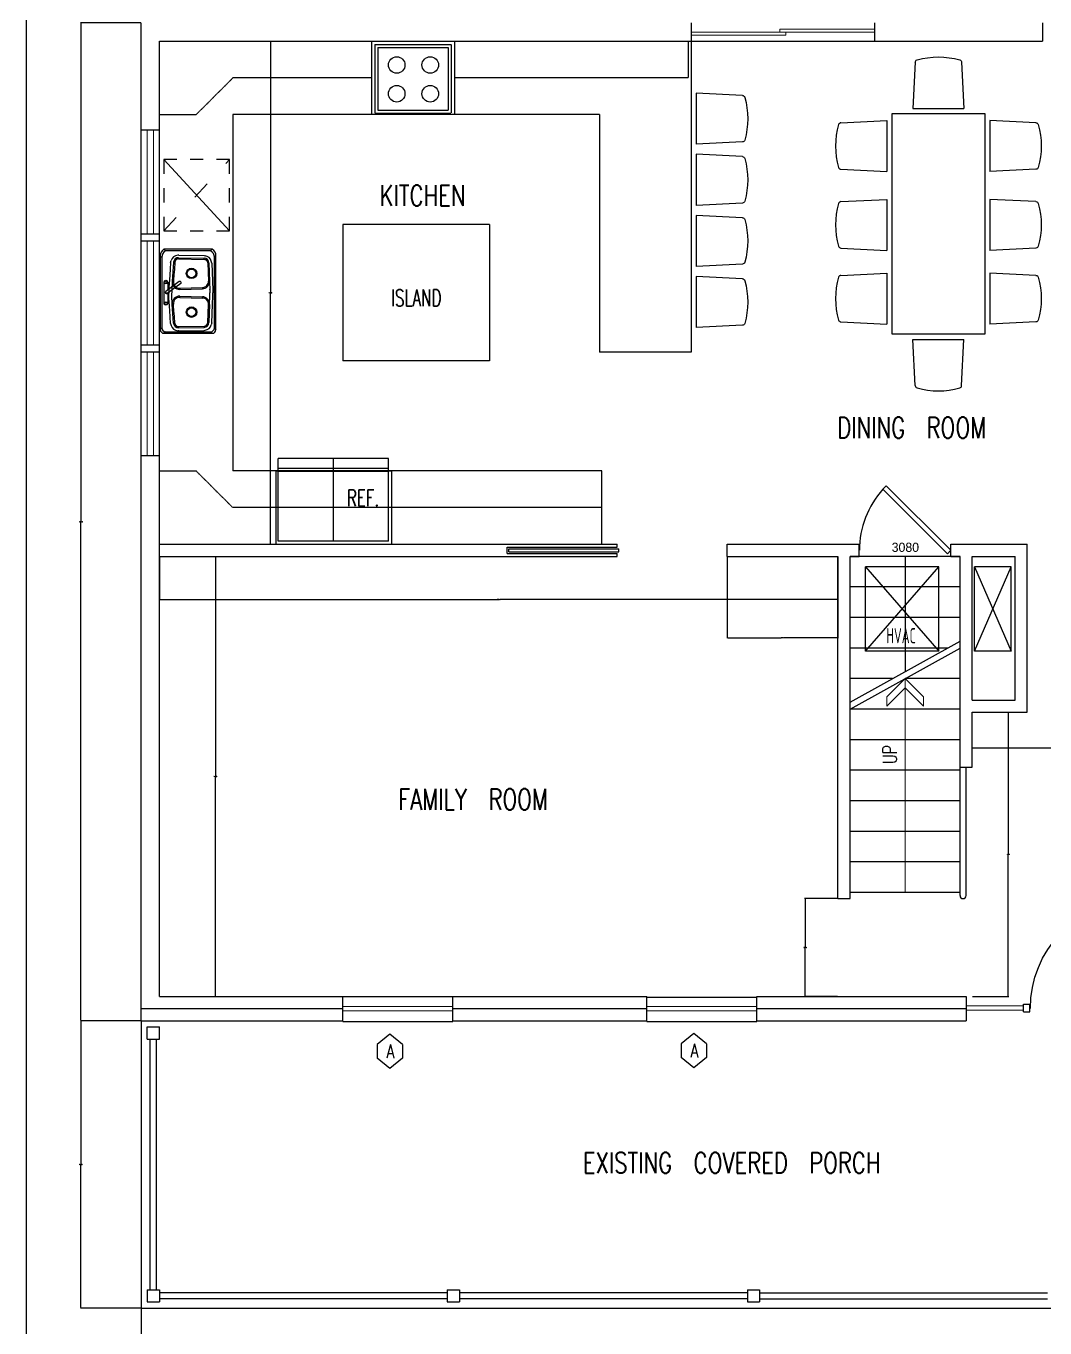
# Model space of a CAD drawing. Header units: inches. Extents: x 26998 to 46838, y -509 to 4343.
# Drawn here: x 33439.9 to 33773.4, y 3390.4 to 3816.5 of the extents above; entities that cross this region are included whole.
import ezdxf

# ---------------------------------------------------------------- set-up
doc = ezdxf.new("R2010")
doc.units = ezdxf.units.IN
doc.header["$LTSCALE"] = 0.5
doc.header["$MEASUREMENT"] = 0
doc.linetypes.add('ACAD_ISO03W100', pattern=[30, 12, -18])
doc.linetypes.add('HIDDEN', pattern=[0.375, 0.25, -0.125])
doc.layers.get('Defpoints').update_dxf_attribs({"color": 140})
for name, color, linetype in [('ARWALL', 7, 'HIDDEN'), ('BUILT-INS', 13, 'Continuous'), ('CABS', 23, 'Continuous'), ('Title Block', 7, 'Continuous'), ('TITLES', 3, 'Continuous'), ('windows', 4, 'Continuous')]:
    doc.layers.add(name, color=color, linetype=linetype)
doc.layers.add('TXT', color=4, linetype='Continuous', lineweight=9)
doc.styles.add('ARCHSTYL', font='archstyl.shx', dxfattribs={"height": 5})
doc.styles.add('HS-DESIGN-TTLB', font='GOTHIC.TTF')
doc.styles.get("Standard").update_dxf_attribs({"font": 'romans.shx', "width": 0.75})
doc.dimstyles.get("Standard").update_dxf_attribs({"dimtxt": 0.18, "dimasz": 0.18, "dimexe": 0.18, "dimexo": 0.0625, "dimgap": 0.09, "dimtad": 0, "dimtih": 1, "dimtoh": 1, "dimdec": 4, "dimzin": 0, "dimdsep": 46, "dimtxsty": 'Standard', "dimcen": 0.09, "dimadec": 0, "dimazin": 0, "dimtfac": 1, "dimtdec": 4, "dimtofl": 0, "dimtmove": 0, "dimatfit": 3, "dimfxl": 1, "dimtolj": 1, "dimtzin": 0, "dimarcsym": 0})

# ---------------------------------------------------------------- blocks, each defined once
blk = doc.blocks.new('*D1198')
at = {"layer": 'Defpoints', "color": 0, "transparency": 16777216}
for p in [(33477.59, 3817.55), (33457.89, 3490.95), (33477.59, 3490.95)]:
    blk.add_point(p, dxfattribs=at)
at = {"layer": 'Title Block', "color": 0, "lineweight": -2, "transparency": 16777216}
for p, q in [((33477.53, 3817.55), (33457.71, 3817.55)), ((33457.89, 3817.37), (33457.89, 3654.43)), ((33457.89, 3491.13), (33457.89, 3654.07)), ((33477.53, 3490.95), (33457.71, 3490.95))]:
    blk.add_line(p, q, dxfattribs=at)
at = {"layer": 'Title Block', "color": 0, "transparency": 16777216}
for points in [[(33457.86, 3817.37), (33457.92, 3817.37), (33457.89, 3817.55)], [(33457.86, 3491.13), (33457.92, 3491.13), (33457.89, 3490.95)]]:
    blk.add_solid(points, dxfattribs=at)
at = {"layer": 'Title Block', "color": 0, "transparency": 16777216, "insert": (33457.89, 3654.25), "char_height": 0.18, "attachment_point": 5}
blk.add_mtext('\\A1;326.6000', dxfattribs=at)
blk = doc.blocks.new('*D1200')
at = {"layer": 'Defpoints', "color": 0, "transparency": 16777216}
for p in [(33483.59, 3642.95), (33483.59, 3498.95), (33501.89, 3498.95)]:
    blk.add_point(p, dxfattribs=at)
at = {"layer": 'Title Block', "color": 0, "lineweight": -2, "transparency": 16777216}
for p, q in [((33483.66, 3642.95), (33502.07, 3642.95)), ((33501.89, 3642.77), (33501.89, 3571.13)), ((33501.89, 3499.13), (33501.89, 3570.77)), ((33483.66, 3498.95), (33502.07, 3498.95))]:
    blk.add_line(p, q, dxfattribs=at)
at = {"layer": 'Title Block', "color": 0, "transparency": 16777216}
for points in [[(33501.86, 3642.77), (33501.92, 3642.77), (33501.89, 3642.95)], [(33501.86, 3499.13), (33501.92, 3499.13), (33501.89, 3498.95)]]:
    blk.add_solid(points, dxfattribs=at)
at = {"layer": 'Title Block', "color": 0, "transparency": 16777216, "insert": (33501.89, 3570.95), "char_height": 0.18, "attachment_point": 5}
blk.add_mtext('\\A1;144.0000', dxfattribs=at)
blk = doc.blocks.new('*D1201')
at = {"layer": 'Defpoints', "color": 0, "transparency": 16777216}
for p in [(33705.59, 3530.95), (33694.89, 3498.95), (33705.59, 3498.95)]:
    blk.add_point(p, dxfattribs=at)
at = {"layer": 'Title Block', "color": 0, "lineweight": -2, "transparency": 16777216}
for p, q in [((33705.53, 3530.95), (33694.71, 3530.95)), ((33694.89, 3530.77), (33694.89, 3515.13)), ((33694.89, 3499.13), (33694.89, 3514.77)), ((33705.53, 3498.95), (33694.71, 3498.95))]:
    blk.add_line(p, q, dxfattribs=at)
at = {"layer": 'Title Block', "color": 0, "transparency": 16777216}
for points in [[(33694.86, 3530.77), (33694.92, 3530.77), (33694.89, 3530.95)], [(33694.86, 3499.13), (33694.92, 3499.13), (33694.89, 3498.95)]]:
    blk.add_solid(points, dxfattribs=at)
at = {"layer": 'Title Block', "color": 0, "transparency": 16777216, "insert": (33694.89, 3514.95), "char_height": 0.18, "attachment_point": 5}
blk.add_mtext('\\A1;32.0000', dxfattribs=at)
blk = doc.blocks.new('*D1202')
at = {"layer": 'Defpoints', "color": 0, "transparency": 16777216}
for p in [(33483.59, 3642.95), (33705.59, 3642.95), (33705.59, 3628.85)]:
    blk.add_point(p, dxfattribs=at)
at = {"layer": 'Title Block', "color": 0, "lineweight": -2, "transparency": 16777216}
for p, q in [((33483.59, 3642.88), (33483.59, 3628.67)), ((33705.59, 3642.88), (33705.59, 3628.67)), ((33483.77, 3628.85), (33594.04, 3628.85)), ((33705.41, 3628.85), (33595.15, 3628.85))]:
    blk.add_line(p, q, dxfattribs=at)
at = {"layer": 'Title Block', "color": 0, "transparency": 16777216}
for points in [[(33483.77, 3628.88), (33483.77, 3628.82), (33483.59, 3628.85)], [(33705.41, 3628.88), (33705.41, 3628.82), (33705.59, 3628.85)]]:
    blk.add_solid(points, dxfattribs=at)
at = {"layer": 'Title Block', "color": 0, "transparency": 16777216, "insert": (33594.59, 3628.85), "char_height": 0.18, "attachment_point": 5}
blk.add_mtext('\\A1;222.0000', dxfattribs=at)
blk = doc.blocks.new('door')
at = {"layer": 'windows'}
for p, q in [((9950.29, 7178.88), (9948.56, 7178.88)), ((9948.56, 7178.88), (9948.56, 7146.97)), ((9950.29, 7178.88), (9948.56, 7178.88)), ((9950.29, 7178.88), (9950.29, 7146.97)), ((9948.56, 7146.97), (9950.29, 7146.97))]:
    blk.add_line(p, q, dxfattribs=at)
blk.add_arc((9950.29, 7178.88), 31.9, 180, 266.8995, dxfattribs=at)
blk = doc.blocks.new('*D1016')
at = {"layer": 'Defpoints', "color": 0, "transparency": 16777216}
for p in [(33501.59, 3811.55), (33501.59, 3646.95), (33519.89, 3646.95)]:
    blk.add_point(p, dxfattribs=at)
at = {"layer": 'Title Block', "color": 0, "lineweight": -2, "transparency": 16777216}
for p, q in [((33501.66, 3811.55), (33520.07, 3811.55)), ((33519.89, 3811.37), (33519.89, 3729.43)), ((33519.89, 3647.13), (33519.89, 3729.07)), ((33501.66, 3646.95), (33520.07, 3646.95))]:
    blk.add_line(p, q, dxfattribs=at)
at = {"layer": 'Title Block', "color": 0, "transparency": 16777216}
for points in [[(33519.86, 3811.37), (33519.92, 3811.37), (33519.89, 3811.55)], [(33519.86, 3647.13), (33519.92, 3647.13), (33519.89, 3646.95)]]:
    blk.add_solid(points, dxfattribs=at)
at = {"layer": 'Title Block', "color": 0, "transparency": 16777216, "insert": (33519.89, 3729.25), "char_height": 0.18, "attachment_point": 5}
blk.add_mtext('\\A1;164.6000', dxfattribs=at)
blk = doc.blocks.new('*D1205')
at = {"layer": 'Defpoints', "color": 0, "transparency": 16777216}
for p in [(33749.59, 3591.95), (33749.59, 3498.95), (33761.39, 3498.95)]:
    blk.add_point(p, dxfattribs=at)
at = {"layer": 'Title Block', "color": 0, "lineweight": -2, "transparency": 16777216}
for p, q in [((33749.66, 3591.95), (33761.57, 3591.95)), ((33761.39, 3591.77), (33761.39, 3545.63)), ((33761.39, 3499.13), (33761.39, 3545.27)), ((33749.66, 3498.95), (33761.57, 3498.95))]:
    blk.add_line(p, q, dxfattribs=at)
at = {"layer": 'Title Block', "color": 0, "transparency": 16777216}
for points in [[(33761.36, 3591.77), (33761.42, 3591.77), (33761.39, 3591.95)], [(33761.36, 3499.13), (33761.42, 3499.13), (33761.39, 3498.95)]]:
    blk.add_solid(points, dxfattribs=at)
at = {"layer": 'Title Block', "color": 0, "transparency": 16777216, "insert": (33761.39, 3545.45), "char_height": 0.18, "attachment_point": 5}
blk.add_mtext('\\A1;93.0000', dxfattribs=at)
blk = doc.blocks.new('*D1206')
at = {"layer": 'Defpoints', "color": 0, "transparency": 16777216}
for p in [(33814.39, 3580.35), (33749.59, 3573.95), (33814.39, 3573.95)]:
    blk.add_point(p, dxfattribs=at)
at = {"layer": 'Title Block', "color": 0, "lineweight": -2, "transparency": 16777216}
for p, q in [((33749.59, 3574.01), (33749.59, 3580.53)), ((33749.77, 3580.35), (33781.51, 3580.35)), ((33814.21, 3580.35), (33782.48, 3580.35)), ((33814.39, 3574.01), (33814.39, 3580.53))]:
    blk.add_line(p, q, dxfattribs=at)
at = {"layer": 'Title Block', "color": 0, "transparency": 16777216}
for points in [[(33749.77, 3580.38), (33749.77, 3580.32), (33749.59, 3580.35)], [(33814.21, 3580.38), (33814.21, 3580.32), (33814.39, 3580.35)]]:
    blk.add_solid(points, dxfattribs=at)
at = {"layer": 'Title Block', "color": 0, "transparency": 16777216, "insert": (33781.99, 3580.35), "char_height": 0.18, "attachment_point": 5}
blk.add_mtext('\\A1;64.8000', dxfattribs=at)
blk = doc.blocks.new('CHAIR4')
for p, q in [((-448.534042, 225.886409), (0, 248.313112)), ((0, 248.313112), (0, -248.313112)), ((-448.534042, -225.886409), (0, -248.313112))]:
    blk.add_line(p, q)
for centre, radius, start, end in [((267.140783, 0), 767.140783, 164.292464, 195.707536), ((-447.285602, 200.917601), 25, 92.862405, 164.292464), ((-447.285602, -200.917601), 25, 195.707536, 267.137595)]:
    blk.add_arc(centre, radius, start, end)
blk = doc.blocks.new('*D1208')
at = {"layer": 'Defpoints', "color": 0, "transparency": 16777216}
for p in [(33477.59, 3490.95), (33457.89, 3396.95), (33477.59, 3396.95)]:
    blk.add_point(p, dxfattribs=at)
at = {"layer": 'Title Block', "color": 0, "lineweight": -2, "transparency": 16777216}
for p, q in [((33477.53, 3490.95), (33457.71, 3490.95)), ((33457.89, 3490.77), (33457.89, 3444.13)), ((33457.89, 3397.13), (33457.89, 3443.77)), ((33477.53, 3396.95), (33457.71, 3396.95))]:
    blk.add_line(p, q, dxfattribs=at)
at = {"layer": 'Title Block', "color": 0, "transparency": 16777216}
for points in [[(33457.86, 3490.77), (33457.92, 3490.77), (33457.89, 3490.95)], [(33457.86, 3397.13), (33457.92, 3397.13), (33457.89, 3396.95)]]:
    blk.add_solid(points, dxfattribs=at)
at = {"layer": 'Title Block', "color": 0, "transparency": 16777216, "insert": (33457.89, 3443.95), "char_height": 0.18, "attachment_point": 5}
blk.add_mtext('\\A1;94.0000', dxfattribs=at)
blk = doc.blocks.new('*D1209')
at = {"layer": 'Defpoints', "color": 0, "transparency": 16777216}
for p in [(33477.59, 3396.95), (33878.39, 3396.95), (33878.39, 3372.85)]:
    blk.add_point(p, dxfattribs=at)
at = {"layer": 'Title Block', "color": 0, "lineweight": -2, "transparency": 16777216}
for p, q in [((33477.59, 3396.88), (33477.59, 3372.67)), ((33878.39, 3396.88), (33878.39, 3372.67)), ((33477.77, 3372.85), (33677.44, 3372.85)), ((33878.21, 3372.85), (33678.55, 3372.85))]:
    blk.add_line(p, q, dxfattribs=at)
at = {"layer": 'Title Block', "color": 0, "transparency": 16777216}
for points in [[(33477.77, 3372.88), (33477.77, 3372.82), (33477.59, 3372.85)], [(33878.21, 3372.88), (33878.21, 3372.82), (33878.39, 3372.85)]]:
    blk.add_solid(points, dxfattribs=at)
at = {"layer": 'Title Block', "color": 0, "transparency": 16777216, "insert": (33677.99, 3372.85), "char_height": 0.18, "attachment_point": 5}
blk.add_mtext('\\A1;400.8000', dxfattribs=at)
blk = doc.blocks.new('AE21A')
for p, q in [((0, 0.5), (0, 0.3)), ((0, 0.5), (0, 0.3)), ((0.2, 0.5), (0, 0.5)), ((0.2, 0.5), (0, 0.5)), ((0.6, 0.5), (0.4, 0.5)), ((0.6, 0.5), (0.4, 0.5)), ((1, 0.5), (0.8, 0.5)), ((1, 0.5), (0.8, 0.5)), ((1, 0.3), (1, 0.5)), ((1, 0.3), (1, 0.5)), ((0, 0.1), (0, -0.1)), ((0, 0.1), (0, -0.1)), ((1, -0.1), (1, 0.1)), ((1, -0.1), (1, 0.1)), ((0, -0.3), (0, -0.5)), ((0, -0.3), (0, -0.5)), ((1, -0.5), (1, -0.3)), ((1, -0.5), (1, -0.3)), ((0, -0.5), (0.2, -0.5)), ((0, -0.5), (0.2, -0.5)), ((0.4, -0.5), (0.6, -0.5)), ((0.4, -0.5), (0.6, -0.5)), ((0.8, -0.5), (1, -0.5)), ((0.8, -0.5), (1, -0.5))]:
    blk.add_line(p, q)
blk = doc.blocks.new('*D1212')
at = {"layer": 'Defpoints', "color": 0, "transparency": 16777216}
for p in [(33669.39, 3642.95), (33705.59, 3642.95), (33669.39, 3616.35)]:
    blk.add_point(p, dxfattribs=at)
at = {"layer": 'Title Block', "color": 0, "lineweight": -2, "transparency": 16777216}
for p, q in [((33669.39, 3642.88), (33669.39, 3616.17)), ((33705.59, 3642.88), (33705.59, 3616.17)), ((33669.57, 3616.35), (33687.01, 3616.35)), ((33705.41, 3616.35), (33687.98, 3616.35))]:
    blk.add_line(p, q, dxfattribs=at)
at = {"layer": 'Title Block', "color": 0, "transparency": 16777216}
for points in [[(33669.57, 3616.38), (33669.57, 3616.32), (33669.39, 3616.35)], [(33705.41, 3616.38), (33705.41, 3616.32), (33705.59, 3616.35)]]:
    blk.add_solid(points, dxfattribs=at)
at = {"layer": 'Title Block', "color": 0, "transparency": 16777216, "insert": (33687.49, 3616.35), "char_height": 0.18, "attachment_point": 5}
blk.add_mtext('\\A1;36.2000', dxfattribs=at)

msp = doc.modelspace()

# ---------------------------------------------------------------- linework, layer by layer
at = {"layer": 'ARWALL', "color": 7}
for p, q in [((33745.5938635, 3642.9473968), (33709.5938635, 3642.9473968)), ((33727.5938635, 3642.9473968), (33727.5938635, 3605.2353146)), ((33745.5938635, 3632.9473968), (33709.5938635, 3632.9473968)), ((33745.5938635, 3632.9473968), (33709.5938635, 3632.9473968)), ((33745.5938635, 3632.9473968), (33709.5938635, 3632.9473968)), ((33745.5938635, 3622.9473968), (33709.5938635, 3622.9473968)), ((33741.4756115, 3612.9473968), (33709.5938635, 3612.9473968)), ((33723.4756115, 3602.9473968), (33709.5938635, 3602.9473968))]:
    msp.add_line(p, q, dxfattribs=at)
at = {"layer": 'BUILT-INS', "linetype": 'HIDDEN'}
for p, q in [((33552.9938635, 3811.5473968), (33552.9938635, 3787.5473968)), ((33554.1111877, 3810.521702), (33579.0765393, 3810.521702)), ((33554.1111877, 3810.521702), (33554.1111877, 3788.021702)), ((33579.0765393, 3810.521702), (33579.0765393, 3788.021702)), ((33580.1938635, 3811.5473968), (33580.1938635, 3787.5473968)), ((33656.5938635, 3811.5473968), (33656.5938635, 3799.5473968)), ((33507.5938635, 3799.5473968), (33495.5938635, 3787.5473968)), ((33552.9938635, 3799.5473968), (33507.5938635, 3799.5473968)), ((33656.5938635, 3799.5473968), (33580.1938635, 3799.5473968)), ((33483.5938635, 3787.5473968), (33495.5938635, 3787.5473968)), ((33554.1111877, 3788.021702), (33579.0765393, 3788.021702)), ((33483.5938635, 3670.9473968), (33495.5938635, 3670.9473968)), ((33507.5938635, 3658.9473968), (33495.5938635, 3670.9473968)), ((33628.3938635, 3658.9473968), (33507.5938635, 3658.9473968))]:
    msp.add_line(p, q, dxfattribs=at)
at = {"layer": 'BUILT-INS'}
for p, q in [((33555.1111877, 3809.521702), (33578.0765393, 3809.521702)), ((33555.1111877, 3809.521702), (33555.1111877, 3789.021702)), ((33578.0765393, 3809.521702), (33578.0765393, 3789.021702)), ((33555.1111877, 3789.021702), (33578.0765393, 3789.021702)), ((33483.8541598, 3741.2961468), (33483.8541598, 3717.1986468)), ((33484.3806598, 3740.7696468), (33483.8541598, 3741.2961468)), ((33484.3806598, 3740.7696468), (33483.8541598, 3741.2961468)), ((33483.8541598, 3741.2961468), (33483.8541598, 3717.1986468)), ((33484.3806598, 3740.7696468), (33483.8541598, 3741.2961468)), ((33484.3806598, 3740.7696468), (33483.8541598, 3741.2961468)), ((33485.5956598, 3742.9846468), (33485.0691598, 3743.5111468)), ((33500.8641598, 3743.5111468), (33485.0691598, 3743.5111468)), ((33500.8641598, 3743.5111468), (33485.0691598, 3743.5111468)), ((33485.5956598, 3742.9846468), (33485.0691598, 3743.5111468)), ((33500.3376598, 3742.9846468), (33485.5956598, 3742.9846468)), ((33500.3376598, 3742.9846468), (33485.5956598, 3742.9846468)), ((33489.8859617, 3741.5780778), (33489.5807075, 3741.5541545)), ((33489.8859617, 3741.5780778), (33489.5807075, 3741.5541545)), ((33489.8859617, 3741.5780778), (33498.2049322, 3741.4227376)), ((33489.8859617, 3741.5780778), (33498.2049322, 3741.4227376)), ((33498.2049322, 3741.4227376), (33498.5907198, 3741.3612854)), ((33498.2049322, 3741.4227376), (33498.5907198, 3741.3612854)), ((33500.3376598, 3742.9846468), (33500.8641598, 3743.5111468)), ((33500.3376598, 3742.9846468), (33500.8641598, 3743.5111468)), ((33501.5526598, 3740.7696468), (33502.0791598, 3741.2961468)), ((33501.5526598, 3740.7696468), (33502.0791598, 3741.2961468)), ((33502.0791598, 3717.1986468), (33502.0791598, 3741.2961468)), ((33484.3806598, 3740.7696468), (33484.3806598, 3717.7251468)), ((33484.3806598, 3740.7696468), (33484.3806598, 3717.7251468)), ((33487.2530802, 3739.1837016), (33487.0866316, 3736.9844309)), ((33487.2530802, 3739.1837016), (33487.0866316, 3736.9844309)), ((33487.2530802, 3739.1837016), (33487.4391947, 3739.8168705)), ((33487.2530802, 3739.1837016), (33487.4391947, 3739.8168705)), ((33488.2223083, 3739.2378226), (33487.7415337, 3732.9659091)), ((33488.2223083, 3739.2378226), (33487.7415337, 3732.9659091)), ((33488.6261768, 3739.2075675), (33488.2223083, 3739.2378226)), ((33488.6261768, 3739.2075675), (33488.2223083, 3739.2378226)), ((33488.6261768, 3739.2075675), (33488.4615516, 3737.0100018)), ((33488.6261768, 3739.2075675), (33488.4615516, 3737.0100018)), ((33489.8602531, 3740.3287921), (33489.8678144, 3740.7337217)), ((33489.8602531, 3740.3287921), (33489.8678144, 3740.7337217)), ((33489.8602531, 3740.3287921), (33498.1792244, 3740.1734528)), ((33489.8602531, 3740.3287921), (33498.1792244, 3740.1734528)), ((33489.8678144, 3740.7337217), (33498.186785, 3740.5783823)), ((33489.8678144, 3740.7337217), (33498.186785, 3740.5783823)), ((33498.1792244, 3740.1734528), (33498.186785, 3740.5783823)), ((33498.1792244, 3740.1734528), (33498.186785, 3740.5783823)), ((33499.3705295, 3739.0082151), (33499.7751925, 3739.0247318)), ((33499.3705295, 3739.0082151), (33499.7751925, 3739.0247318)), ((33499.3705295, 3739.0082151), (33499.6128475, 3733.0714278)), ((33499.3705295, 3739.0082151), (33499.6128475, 3733.0714278)), ((33500.0175583, 3733.086779), (33499.7751925, 3739.0247318)), ((33500.0175583, 3733.086779), (33499.7751925, 3739.0247318)), ((33499.7751925, 3738.8972573), (33500.0175583, 3732.9593044)), ((33499.7751925, 3738.8972573), (33500.0175583, 3732.9593044)), ((33500.7463842, 3738.936897), (33500.5417239, 3739.6403602)), ((33500.7463842, 3738.936897), (33500.5417239, 3739.6403602)), ((33500.7463842, 3738.936897), (33500.9888633, 3732.9961464)), ((33500.7463842, 3738.936897), (33500.9888633, 3732.9961464)), ((33501.5526598, 3717.7251468), (33501.5526598, 3740.7696468)), ((33490.0747428, 3732.9116929), (33485.6272057, 3729.6934288)), ((33490.0747428, 3732.9116929), (33485.6272057, 3729.6934288)), ((33486.8327056, 3733.4670375), (33486.7423744, 3732.1237975)), ((33486.8327056, 3733.4670375), (33486.7423744, 3732.1237975)), ((33486.9469698, 3735.0828879), (33486.8327056, 3733.4670375)), ((33486.9469698, 3735.0828879), (33486.8327056, 3733.4670375)), ((33487.0866316, 3736.9844309), (33486.9469698, 3735.0828879)), ((33487.0866316, 3736.9844309), (33486.9469698, 3735.0828879)), ((33487.7415337, 3732.9659091), (33487.7305549, 3732.0636971)), ((33487.7415337, 3732.9659091), (33487.7305549, 3732.0636971)), ((33488.1453494, 3732.934955), (33487.7415337, 3732.9659091)), ((33488.1453494, 3732.934955), (33487.7415337, 3732.9659091)), ((33488.218443, 3733.5021113), (33488.1453494, 3732.934955)), ((33488.218443, 3733.5021113), (33488.1453494, 3732.934955)), ((33488.3265043, 3735.1124545), (33488.218443, 3733.5021113)), ((33488.3265043, 3735.1124545), (33488.218443, 3733.5021113)), ((33488.4615516, 3737.0100018), (33488.3265043, 3735.1124545)), ((33488.4615516, 3737.0100018), (33488.3265043, 3735.1124545)), ((33499.6128953, 3733.0702623), (33500.0175583, 3733.086779)), ((33499.6128953, 3733.0702623), (33500.0175583, 3733.086779)), ((33500.0175583, 3732.9593044), (33500.1179416, 3730.0949095)), ((33500.0175583, 3732.9593044), (33500.1179416, 3730.0949095)), ((33500.9888633, 3732.9961464), (33501.0899416, 3730.1119357)), ((33500.9888633, 3732.9961464), (33501.0899416, 3730.1119357)), ((33485.1118258, 3725.7384414), (33485.1118258, 3732.727844)), ((33490.5491119, 3732.2561301), (33486.1015748, 3729.037866)), ((33490.5491119, 3732.2561301), (33486.1015748, 3729.037866)), ((33486.2940963, 3732.727844), (33486.2940963, 3730.1759947)), ((33486.2940963, 3732.727844), (33486.2940963, 3730.1759947)), ((33486.2940963, 3729.1771757), (33486.2940963, 3725.7384414)), ((33486.6744996, 3731.0397664), (33486.6275803, 3730.2007182)), ((33486.6744996, 3731.0397664), (33486.6275803, 3730.2007182)), ((33486.6275803, 3730.2007182), (33486.6366118, 3729.5611981)), ((33486.6275803, 3730.2007182), (33486.6366118, 3729.5611981)), ((33486.6275803, 3728.1666008), (33486.6366118, 3728.8061209)), ((33486.6366118, 3729.5611981), (33486.6366118, 3729.1668374)), ((33486.6366118, 3729.5611981), (33486.6366118, 3729.1668374)), ((33486.6366118, 3728.8061209), (33486.6366118, 3729.2004816)), ((33486.6366118, 3728.8061209), (33486.6366118, 3729.2004816)), ((33486.7423744, 3732.1237975), (33486.6744996, 3731.0397664)), ((33486.7423744, 3732.1237975), (33486.6744996, 3731.0397664)), ((33487.6005685, 3729.5802185), (33487.5891759, 3729.2212314)), ((33487.6005685, 3729.5802185), (33487.5891759, 3729.2212314)), ((33487.6005685, 3728.7870997), (33487.5891759, 3729.1460868)), ((33487.6005685, 3728.7870997), (33487.5891759, 3729.1460868)), ((33487.626235, 3730.1655277), (33487.6005685, 3729.5802185)), ((33487.626235, 3730.1655277), (33487.6005685, 3729.5802185)), ((33487.626235, 3728.2017905), (33487.6005685, 3728.7870997)), ((33487.6687163, 3730.989305), (33487.626235, 3730.1655277)), ((33487.6687163, 3730.989305), (33487.626235, 3730.1655277)), ((33487.7305549, 3732.0636971), (33487.6687163, 3730.989305)), ((33487.7305549, 3732.0636971), (33487.6687163, 3730.989305)), ((33490.2209923, 3730.7559724), (33497.6461464, 3730.9634685)), ((33490.2209923, 3730.7559724), (33497.6461464, 3730.9634685)), ((33490.2209923, 3730.7559724), (33490.2323055, 3730.3511303)), ((33490.2209923, 3730.7559724), (33490.2323055, 3730.3511303)), ((33490.2323055, 3730.3511303), (33497.6574597, 3730.5586264)), ((33490.2323055, 3730.3511303), (33497.6574597, 3730.5586264)), ((33497.6461464, 3730.9634685), (33497.6574597, 3730.5586264)), ((33497.6461464, 3730.9634685), (33497.6574597, 3730.5586264)), ((33500.1179416, 3730.0949095), (33500.1179416, 3729.1836595)), ((33500.1179416, 3730.0949095), (33500.1179416, 3729.1836595)), ((33500.1179416, 3728.2724095), (33500.1179416, 3729.1836595)), ((33500.1179416, 3728.2724095), (33500.1179416, 3729.1836595)), ((33501.0899416, 3730.1119357), (33501.0899416, 3729.1836595)), ((33501.0899416, 3730.1119357), (33501.0899416, 3729.1836595)), ((33501.0899416, 3728.2553825), (33501.0899416, 3729.1836595)), ((33501.0899416, 3728.2553825), (33501.0899416, 3729.1836595)), ((33486.6744996, 3727.3275518), (33486.6275803, 3728.1666008)), ((33486.7423744, 3726.2435215), (33486.6744996, 3727.3275518)), ((33486.8327056, 3724.9002807), (33486.7423744, 3726.2435215)), ((33486.9469698, 3723.2844303), (33486.8327056, 3724.9002807)), ((33487.6687163, 3727.3780132), (33487.626235, 3728.2017905)), ((33487.7305549, 3726.3036211), (33487.6687163, 3727.3780132)), ((33487.7415337, 3725.5288844), (33487.7305549, 3726.3036211)), ((33488.1453494, 3725.5598386), (33487.7415337, 3725.5288844)), ((33488.2223083, 3719.256971), (33487.7415337, 3725.5288844)), ((33488.218443, 3724.9926822), (33488.1453494, 3725.5598386)), ((33488.3265043, 3723.3823391), (33488.218443, 3724.9926822)), ((33490.2209923, 3727.7388212), (33490.2323055, 3728.1436632)), ((33490.2209923, 3727.7388212), (33497.6461464, 3727.5313251)), ((33490.2323055, 3728.1436632), (33497.6574597, 3727.9361672)), ((33497.6461464, 3727.5313251), (33497.6574597, 3727.9361672)), ((33499.3705295, 3719.4865785), (33499.6128475, 3725.4233657)), ((33499.6128953, 3725.4245313), (33500.0175583, 3725.4080146)), ((33500.0175583, 3725.4080146), (33499.7751925, 3719.4700617)), ((33499.7751925, 3719.4700617), (33500.0175583, 3725.4080146)), ((33500.0175583, 3725.4080146), (33500.1179416, 3728.2724095)), ((33500.7463842, 3719.4304212), (33500.9888633, 3725.3711726)), ((33500.9888633, 3725.3711726), (33501.0899416, 3728.2553825)), ((33487.0866316, 3721.3828873), (33486.9469698, 3723.2844303)), ((33487.2530802, 3719.1836166), (33487.0866316, 3721.3828873)), ((33488.4615516, 3721.4847918), (33488.3265043, 3723.3823391)), ((33488.6261768, 3719.2872261), (33488.4615516, 3721.4847918)), ((33484.3806598, 3717.7251468), (33483.8541598, 3717.1986468)), ((33484.3806598, 3717.7251468), (33483.8541598, 3717.1986468)), ((33485.5956598, 3716.5101468), (33485.0691598, 3715.9836468)), ((33485.0691598, 3715.9836468), (33500.8641598, 3715.9836468)), ((33485.5956598, 3716.5101468), (33500.3376598, 3716.5101468)), ((33487.2530802, 3719.1836166), (33487.4391947, 3718.5504485)), ((33488.6261768, 3719.2872261), (33488.2223083, 3719.256971)), ((33489.8859617, 3716.7892412), (33489.5807075, 3716.8131637)), ((33489.8602531, 3718.1660014), (33498.1792244, 3718.3213408)), ((33489.8602531, 3718.1660014), (33489.8678144, 3717.7610719)), ((33489.8678144, 3717.7610719), (33498.186785, 3717.9164113)), ((33489.8859617, 3716.7892412), (33498.2049322, 3716.9445806)), ((33498.1792244, 3718.3213408), (33498.186785, 3717.9164113)), ((33498.2049322, 3716.9445806), (33498.5907198, 3717.0060328)), ((33499.3705295, 3719.4865785), (33499.7751925, 3719.4700617)), ((33500.3376598, 3716.5101468), (33500.8641598, 3715.9836468)), ((33500.7463842, 3719.4304212), (33500.5417239, 3718.7269588)), ((33501.5526598, 3717.7251468), (33502.0791598, 3717.1986468)), ((33714.7149913, 3611.8905006), (33714.7149913, 3639.5879308)), ((33714.7149913, 3639.5879308), (33738.7149913, 3611.8905006)), ((33714.7149913, 3611.8905006), (33738.7149913, 3639.5879308)), ((33738.7149913, 3639.5879308), (33714.7149913, 3639.5879308)), ((33738.7149913, 3611.8905006), (33738.7149913, 3639.5879308)), ((33750.3748852, 3611.8905006), (33750.3748852, 3639.5879308)), ((33750.3748852, 3639.5879308), (33762.3748852, 3611.8905006)), ((33750.3748852, 3611.8905006), (33762.3748852, 3639.5879308)), ((33762.3748852, 3639.5879308), (33750.3748852, 3639.5879308)), ((33762.3748852, 3611.8905006), (33762.3748852, 3639.5879308)), ((33738.7149913, 3611.8905006), (33714.7149913, 3611.8905006)), ((33762.3748852, 3611.8905006), (33750.3748852, 3611.8905006))]:
    msp.add_line(p, q, dxfattribs=at)
for centre, radius in [((33561.2364456, 3803.8003317), 2.7134894), ((33572.2082302, 3803.8003317), 2.7134894), ((33561.2364456, 3794.3907087), 2.7134894), ((33572.2082302, 3794.3907087), 2.7134894), ((33494.0935666, 3735.5886341), 1.72125), ((33494.0935666, 3735.5886341), 1.72125), ((33485.702961, 3732.727844), 0.5911352), ((33485.702961, 3732.727844), 0.5911352), ((33485.702961, 3732.727844), 0.3974158), ((33485.702961, 3732.727844), 0.3974158), ((33494.0935666, 3735.5886341), 1.4175), ((33494.0935666, 3735.5886341), 1.4175), ((33485.702961, 3725.7384414), 0.5911352), ((33485.702961, 3725.7384414), 0.3974158), ((33494.0935666, 3722.9061595), 1.72125), ((33494.0935666, 3722.9061595), 1.4175)]:
    msp.add_circle(centre, radius, dxfattribs=at)
for centre, radius, start, end in [((33486.271241, 3741.4110323), 2.4198099, 119.786321181, 182.721258907), ((33486.271241, 3741.4110323), 2.4198099, 119.786321181, 182.721258907), ((33486.797741, 3740.8845323), 2.4198099, 119.786321181, 182.721258907), ((33486.797741, 3740.8845323), 2.4198099, 119.786321181, 182.721258907), ((33489.7705634, 3739.131583), 2.43, 94.481097, 163.619721), ((33489.7705634, 3739.131583), 2.43, 94.481097, 163.619721), ((33498.2084638, 3738.9615397), 2.43, 16.221411, 80.949388), ((33498.2084638, 3738.9615397), 2.43, 16.221411, 80.949388), ((33499.1355786, 3740.8845323), 2.4198099, 357.278741093, 60.213678819), ((33499.1355786, 3740.8845323), 2.4198099, 357.278741093, 60.213678819), ((33499.1355786, 3740.8845323), 2.4198099, 357.278741093, 60.213678819), ((33499.1355786, 3740.8845323), 2.4198099, 357.278741093, 60.213678819), ((33499.6620786, 3741.4110323), 2.4198099, 357.278741093, 60.213678819), ((33499.6620786, 3741.4110323), 2.4198099, 357.278741093, 60.213678819), ((33489.837569, 3739.1140044), 1.62, 88.930243, 175.616558), ((33489.837569, 3739.1140044), 1.62, 88.930243, 175.616558), ((33489.837569, 3739.1140044), 1.215, 88.930243, 175.616558), ((33489.837569, 3739.1140044), 1.215, 88.930243, 175.616558), ((33498.1565404, 3738.9586642), 1.215, 2.337306, 88.930243), ((33498.1565404, 3738.9586642), 1.215, 2.337306, 88.930243), ((33498.1565404, 3738.9586642), 1.62, 2.337306, 88.930243), ((33498.1565404, 3738.9586642), 1.62, 2.337306, 88.930243), ((33490.1644259, 3732.7801818), 2.43, 175.616558, 271.600712), ((33490.1644259, 3732.7801818), 2.43, 175.616558, 271.600712), ((33490.1644259, 3732.7801818), 2.025, 175.616558, 271.600712), ((33490.1644259, 3732.7801818), 2.025, 175.616558, 271.600712), ((33490.3119273, 3732.5839115), 0.404595, 305.88972111, 125.88972111), ((33490.3119273, 3732.5839115), 0.404595, 305.88972111, 125.88972111), ((33497.5895801, 3732.9876779), 2.025, 271.600712, 2.337306), ((33497.5895801, 3732.9876779), 2.025, 271.600712, 2.337306), ((33497.5895801, 3732.9876779), 2.43, 271.600712, 2.337306), ((33497.5895801, 3732.9876779), 2.43, 271.600712, 2.337306), ((33485.8643902, 3729.3656474), 0.404595, 125.88972111, 305.88972111), ((33485.8643902, 3729.3656474), 0.404595, 125.88972111, 305.88972111), ((33498.513283, 3730.2184726), 1.62, 0, 2.337306), ((33498.513283, 3730.2184726), 1.62, 0, 2.337306), ((33490.1644259, 3725.7146118), 2.43, 88.399288, 184.383442), ((33490.1644259, 3725.7146118), 2.025, 88.399288, 184.383442), ((33497.5895801, 3725.5071157), 2.025, 357.662694, 88.399288), ((33497.5895801, 3725.5071157), 2.43, 357.662694, 88.399288), ((33498.513283, 3728.276321), 1.62, 357.662694, 0), ((33485.0691598, 3717.1986468), 1.215, 180, 270), ((33485.5956598, 3717.7251468), 1.215, 180, 270), ((33489.7705634, 3719.235736), 2.43, 196.380279, 265.518903), ((33489.837569, 3719.3807892), 1.62, 184.383442, 271.069757), ((33489.837569, 3719.3807892), 1.215, 184.383442, 271.069757), ((33498.1565404, 3719.5361294), 1.215, 271.069757, 357.662694), ((33498.1565404, 3719.5361294), 1.62, 271.069757, 357.662694), ((33498.2084638, 3719.4057785), 2.43, 279.050612, 343.778589), ((33500.3376598, 3717.7251468), 1.215, 270, 0), ((33500.8641598, 3717.1986468), 1.215, 270, 0)]:
    msp.add_arc(centre, radius, start, end, dxfattribs=at)
msp.add_point((33485.6766598, 3729.2473968), dxfattribs=at)
msp.add_point((33485.6766598, 3729.2473968), dxfattribs=at)
msp.add_point((33485.6766598, 3729.2473968), dxfattribs=at)
msp.add_point((33485.6766598, 3729.2473968), dxfattribs=at)
msp.add_point((33485.6766598, 3729.2473968), dxfattribs=at)
msp.add_point((33485.6766598, 3729.2473968), dxfattribs=at)
at = {"layer": 'CABS'}
for p, q in [((33657.5938635, 3811.5473968), (33657.5938635, 3709.8473968)), ((33627.5938635, 3787.5473968), (33507.5938635, 3787.5473968)), ((33507.5938635, 3787.5473968), (33507.5938635, 3670.9473968)), ((33627.5938635, 3787.5473968), (33627.5938635, 3709.8473968)), ((33506.5184842, 3749.4742359), (33484.9724842, 3772.8157359)), ((33591.5938635, 3751.5473968), (33543.5938635, 3751.5473968)), ((33543.5938635, 3751.5473968), (33543.5938635, 3706.9473968)), ((33591.5938635, 3751.5473968), (33591.5938635, 3706.9473968)), ((33657.5938635, 3709.8473968), (33627.5938635, 3709.8473968)), ((33591.5938635, 3706.9473968), (33543.5938635, 3706.9473968)), ((33558.5938635, 3675.0502786), (33522.4019925, 3675.0502786)), ((33522.4019925, 3647.9473968), (33522.4019925, 3675.0502786)), ((33522.4019925, 3647.9473968), (33522.4019925, 3675.0502786)), ((33540.497928, 3647.9473968), (33540.497928, 3675.0502786)), ((33558.5938635, 3647.9473968), (33558.5938635, 3675.0502786)), ((33559.5938635, 3670.9473968), (33507.5938635, 3670.9473968)), ((33521.6938635, 3670.9473968), (33521.6938635, 3646.9473968)), ((33521.6938635, 3670.9473968), (33559.5938635, 3670.9473968)), ((33558.5938635, 3671.746607), (33522.4019925, 3671.746607)), ((33558.5938635, 3670.6975197), (33522.4019925, 3670.6975197)), ((33559.5938635, 3646.9473968), (33559.5938635, 3670.9473968)), ((33559.5938635, 3646.9473968), (33559.5938635, 3670.9473968)), ((33628.3938635, 3670.9473968), (33559.5938635, 3670.9473968)), ((33628.3938635, 3646.9473968), (33628.3938635, 3670.9473968)), ((33558.5938635, 3647.9473968), (33522.4019925, 3647.9473968))]:
    msp.add_line(p, q, dxfattribs=at)
at = {"layer": 'CABS', "linetype": 'ACAD_ISO03W100'}
msp.add_line((33484.9724842, 3749.4742359), (33506.5184842, 3772.8157359), dxfattribs=at)
at = {"layer": 'CABS'}
msp.add_lwpolyline([(33723.3804746, 3715.647855), (33723.3804746, 3787.9028638), (33753.6726116, 3787.9028638), (33753.6726116, 3715.647855)], close=True, dxfattribs=at)
at = {"layer": 'Title Block'}
for p, q in [((33439.9277455, 4065.9897026), (33439.9277455, 3165.2426914)), ((33477.5938635, 3490.9473968), (33477.5938635, 3817.5473968)), ((33657.5938635, 3817.5473968), (33657.5938635, 3811.5473968)), ((33717.5938635, 3817.5473968), (33717.5938635, 3811.5473968)), ((33772.5938635, 3817.5473968), (33772.5938635, 3811.5473968)), ((33772.5938635, 3817.5473968), (33772.5938635, 3811.5473968)), ((33483.5938635, 3811.5473968), (33772.5938635, 3811.5473968)), ((33483.5938635, 3498.9473968), (33483.5938635, 3811.5473968)), ((33477.5938635, 3782.5473968), (33483.5938635, 3782.5473968)), ((33477.5938635, 3748.5473968), (33483.5938635, 3748.5473968)), ((33477.5938635, 3746.2473968), (33483.5938635, 3746.2473968)), ((33477.5938635, 3746.2473968), (33483.5938635, 3746.2473968)), ((33477.5938635, 3712.2473968), (33483.5938635, 3712.2473968)), ((33477.5938635, 3709.9473968), (33483.5938635, 3709.9473968)), ((33477.5938635, 3675.9473968), (33483.5938635, 3675.9473968)), ((33483.5938635, 3646.9473968), (33633.3938635, 3646.9473968)), ((33597.3938635, 3645.9473968), (33633.3938635, 3645.9473968)), ((33597.3938635, 3643.9473968), (33597.3938635, 3645.9473968)), ((33597.3938635, 3643.9473968), (33633.3938635, 3643.9473968)), ((33597.8938635, 3644.4473968), (33597.8938635, 3645.4473968)), ((33597.8938635, 3645.4473968), (33633.8938635, 3645.4473968)), ((33597.8938635, 3644.4473968), (33633.8938635, 3644.4473968)), ((33633.3938635, 3645.9473968), (33633.3938635, 3646.9473968)), ((33633.3938635, 3642.9473968), (33633.3938635, 3643.9473968)), ((33633.8938635, 3644.4473968), (33633.8938635, 3645.4473968)), ((33669.3938635, 3646.9473968), (33712.5938635, 3646.9473968)), ((33669.3938635, 3642.9473968), (33669.3938635, 3646.9473968)), ((33712.5938635, 3642.9473968), (33712.5938635, 3646.9473968)), ((33742.5938635, 3646.9473968), (33767.5938635, 3646.9473968)), ((33742.5938635, 3642.9473968), (33742.5938635, 3646.9473968)), ((33767.5938635, 3591.9473968), (33767.5938635, 3646.9473968)), ((33483.5938635, 3642.9473968), (33633.3938635, 3642.9473968)), ((33669.3938635, 3642.9473968), (33705.5938635, 3642.9473968)), ((33705.5938635, 3530.9473968), (33705.5938635, 3642.9473968)), ((33709.5938635, 3642.9473968), (33712.5938635, 3642.9473968)), ((33709.5938635, 3530.9473968), (33709.5938635, 3642.9473968)), ((33742.5938635, 3642.9473968), (33745.5938635, 3642.9473968)), ((33745.5938635, 3573.9473968), (33745.5938635, 3642.9473968)), ((33749.5938635, 3642.9473968), (33763.5938635, 3642.9473968)), ((33749.5938635, 3595.9473968), (33749.5938635, 3642.9473968)), ((33763.5938635, 3595.9473968), (33763.5938635, 3642.9473968)), ((33709.5938635, 3595.2353146), (33745.5938635, 3615.2353146)), ((33709.5938635, 3592.9473968), (33745.5938635, 3612.9473968)), ((33745.5938635, 3602.9473968), (33727.5938635, 3602.9473968)), ((33745.5938635, 3592.9473968), (33709.5938635, 3592.9473968)), ((33749.5938635, 3595.9473968), (33763.5938635, 3595.9473968)), ((33749.5938635, 3591.9473968), (33767.5938635, 3591.9473968)), ((33749.5938635, 3573.9473968), (33749.5938635, 3591.9473968)), ((33745.5938635, 3582.9473968), (33709.5938635, 3582.9473968)), ((33745.5938635, 3572.9473968), (33709.5938635, 3572.9473968)), ((33745.5938635, 3573.9473968), (33749.5938635, 3573.9473968)), ((33745.5938635, 3531.9473968), (33745.5938635, 3573.9473968)), ((33747.5938635, 3531.9473968), (33747.5938635, 3573.9473968)), ((33745.5938635, 3562.9473968), (33709.5938635, 3562.9473968)), ((33745.5938635, 3552.9473968), (33709.5938635, 3552.9473968)), ((33745.5938635, 3542.9473968), (33709.5938635, 3542.9473968)), ((33745.5938635, 3532.9473968), (33709.5938635, 3532.9473968)), ((33705.5938635, 3530.9473968), (33709.5938635, 3530.9473968)), ((33483.5938635, 3498.9473968), (33543.5938635, 3498.9473968)), ((33543.5938635, 3490.9473968), (33543.5938635, 3498.9473968)), ((33543.5938635, 3498.9473968), (33579.5938635, 3498.9473968)), ((33579.5938635, 3498.9473968), (33643.0938635, 3498.9473968)), ((33579.5938635, 3490.9473968), (33579.5938635, 3498.9473968)), ((33643.0938635, 3490.9473968), (33643.0938635, 3498.9473968)), ((33643.0938635, 3498.7342949), (33679.0938635, 3498.7342949)), ((33679.0938635, 3498.9473968), (33747.5938635, 3498.9473968)), ((33679.0938635, 3490.9473968), (33679.0938635, 3498.9473968)), ((33747.5938635, 3498.9473968), (33747.5938635, 3490.9473968)), ((33477.5938635, 3494.9473968), (33543.5938635, 3494.9473968)), ((33579.5938635, 3494.9473968), (33643.0938635, 3494.9473968)), ((33679.0938635, 3494.9473968), (33747.5938635, 3494.9473968)), ((33766.3938635, 3493.8604986), (33766.3938635, 3496.4604986)), ((33766.3938635, 3496.4604986), (33768.3938635, 3496.4604986)), ((33768.3938635, 3493.8604986), (33768.3938635, 3496.4604986)), ((33477.5938635, 3490.9473968), (33543.5938635, 3490.9473968)), ((33477.5938635, 3490.9473968), (33477.5938635, 3396.9473968)), ((33543.5938635, 3490.7342949), (33579.5938635, 3490.7342949)), ((33579.5938635, 3490.9473968), (33643.0938635, 3490.9473968)), ((33643.0938635, 3490.7342949), (33679.0938635, 3490.7342949)), ((33679.0938635, 3490.9473968), (33747.5938635, 3490.9473968)), ((33766.3938635, 3493.8604986), (33768.3938635, 3493.8604986)), ((33479.5938635, 3488.9473968), (33483.5938635, 3488.9473968)), ((33479.5938635, 3484.9473968), (33479.5938635, 3488.9473968)), ((33483.5938635, 3484.9473968), (33483.5938635, 3488.9473968)), ((33479.5938635, 3484.9473968), (33483.5938635, 3484.9473968)), ((33480.5938635, 3402.9473968), (33480.5938635, 3484.9473968)), ((33482.5938635, 3402.9473968), (33482.5938635, 3484.9473968)), ((33479.5938635, 3402.9473968), (33483.5938635, 3402.9473968)), ((33479.5938635, 3402.9473968), (33479.5938635, 3398.9473968)), ((33483.5938635, 3402.9473968), (33483.5938635, 3398.9473968)), ((33577.7938635, 3401.9473968), (33483.5938635, 3401.9473968)), ((33577.7938635, 3402.9473968), (33581.7938635, 3402.9473968)), ((33577.7938635, 3402.9473968), (33577.7938635, 3398.9473968)), ((33581.7938635, 3402.9473968), (33581.7938635, 3398.9473968)), ((33675.9938635, 3401.9473968), (33581.7938635, 3401.9473968)), ((33675.9938635, 3402.9473968), (33679.9938635, 3402.9473968)), ((33675.9938635, 3402.9473968), (33675.9938635, 3398.9473968)), ((33679.9938635, 3402.9473968), (33679.9938635, 3398.9473968)), ((33679.9938635, 3402.9473968), (33679.9938635, 3398.9473968)), ((33679.9938635, 3401.9473968), (33774.1938635, 3401.9473968)), ((33477.5938635, 3396.9473968), (33878.3938635, 3396.9473968)), ((33479.5938635, 3398.9473968), (33483.5938635, 3398.9473968)), ((33577.7938635, 3399.9473968), (33483.5938635, 3399.9473968)), ((33577.7938635, 3398.9473968), (33581.7938635, 3398.9473968)), ((33675.9938635, 3399.9473968), (33581.7938635, 3399.9473968)), ((33675.9938635, 3398.9473968), (33679.9938635, 3398.9473968)), ((33679.9938635, 3399.9473968), (33774.1938635, 3399.9473968))]:
    msp.add_line(p, q, dxfattribs=at)
msp.add_arc((33746.5938635, 3531.9473968), 1, 180, 0, dxfattribs=at)
at = {"layer": 'TXT'}
for p, q in [((33657.5938635, 3814.5473968), (33717.5938635, 3814.5473968)), ((33686.5938635, 3815.5473968), (33717.5938635, 3815.5473968)), ((33686.5938635, 3814.5473968), (33686.5938635, 3815.5473968)), ((33688.5938635, 3813.5473968), (33688.5938635, 3814.5473968)), ((33657.5938635, 3813.5473968), (33688.5938635, 3813.5473968)), ((33479.5938635, 3748.5473968), (33479.5938635, 3782.5473968)), ((33481.5938635, 3748.5473968), (33481.5938635, 3782.5473968)), ((33479.5938635, 3746.2473968), (33479.5938635, 3712.2473968)), ((33481.5938635, 3746.2473968), (33481.5938635, 3712.2473968)), ((33479.5938635, 3709.9473968), (33479.5938635, 3675.9473968)), ((33481.5938635, 3709.9473968), (33481.5938635, 3675.9473968)), ((33543.5938635, 3495.6473968), (33579.5938635, 3495.6473968)), ((33543.5938635, 3494.2473968), (33579.5938635, 3494.2473968)), ((33643.0938635, 3495.6473968), (33679.0938635, 3495.6473968)), ((33643.0938635, 3494.2473968), (33679.0938635, 3494.2473968)), ((33747.5938635, 3495.8604986), (33766.3938635, 3495.8604986)), ((33747.5938635, 3494.4604986), (33766.3938635, 3494.4604986))]:
    msp.add_line(p, q, dxfattribs=at)
at = {"layer": 'TXT', "color": 4}
for p, q in [((33727.5938635, 3602.9473968), (33727.5938635, 3532.9473968)), ((33721.5938635, 3596.9473968), (33721.5938635, 3593.9473968)), ((33733.5938635, 3596.9473968), (33733.5938635, 3593.9473968))]:
    msp.add_line(p, q, dxfattribs=at)
for points in [[(33721.5938635, 3596.9473968), (33727.5938635, 3602.9473968), (33733.5938635, 3596.9473968)], [(33721.5938635, 3593.9473968), (33727.5938635, 3599.9473968), (33733.5938635, 3593.9473968)]]:
    msp.add_lwpolyline(points, dxfattribs=at)
at = {"layer": 'windows'}
for p, q in [((33720.2868911, 3664.961953), (33721.4330992, 3666.1081611)), ((33741.4476554, 3643.8011887), (33720.2868911, 3664.961953)), ((33742.5938635, 3644.9473968), (33721.4330992, 3666.1081611)), ((33742.5938635, 3644.9473968), (33741.4476554, 3643.8011887)), ((33742.5938635, 3644.9473968), (33741.4476554, 3643.8011887)), ((33559.0048436, 3486.6024588), (33554.8798436, 3483.2274588)), ((33563.1298436, 3483.2274588), (33559.0048436, 3486.6024588)), ((33658.5048436, 3486.8155607), (33654.3798436, 3483.4405607)), ((33662.6298436, 3483.4405607), (33658.5048436, 3486.8155607)), ((33554.8798436, 3483.2274588), (33554.8798436, 3478.7274588)), ((33563.1298436, 3483.2274588), (33563.1298436, 3478.7274588)), ((33654.3798436, 3483.4405607), (33654.3798436, 3478.9405607)), ((33662.6298436, 3483.4405607), (33662.6298436, 3478.9405607)), ((33559.0048436, 3475.3524588), (33554.8798436, 3478.7274588)), ((33563.1298436, 3478.7274588), (33559.0048436, 3475.3524588)), ((33658.5048436, 3475.5655607), (33654.3798436, 3478.9405607)), ((33662.6298436, 3478.9405607), (33658.5048436, 3475.5655607))]:
    msp.add_line(p, q, dxfattribs=at)
msp.add_arc((33742.5938635, 3644.9473968), 29.9258399, 138.10049145, 180, dxfattribs=at)

# ---------------------------------------------------------------- block references
at = {"layer": 'CABS'}
for name, p, xscale, yscale, zscale, rotation in [('CHAIR4', (33738.5265431, 3789.5857603), -0.03365793000000001, 0.03365793000000001, 0.03365793000000001, 90), ('AE21A', (33495.7454842, 3772.8157359), 23.3415, 21.546, 30.5235, 270), ('CHAIR4', (33738.5265431, 3713.9649585), 0.03365793000000001, 0.03365793000000001, 0.03365793000000001, 90)]:
    msp.add_blockref(name, p, dxfattribs=dict(at, xscale=xscale, yscale=yscale, zscale=zscale, rotation=rotation))
at = {"layer": 'CABS', "yscale": 0.03365793000000001, "zscale": 0.03365793000000001}
for p, xscale in [((33659.27676, 3786.2147172), -0.03365793000000001), ((33721.6975781, 3777.2810328), 0.03365793000000001), ((33755.3555081, 3777.2810328), -0.03365793000000001), ((33659.27676, 3766.2147172), -0.03365793000000001), ((33721.6975781, 3751.4684199), 0.03365793000000001), ((33755.3555081, 3751.4684199), -0.03365793000000001), ((33659.27676, 3746.2147172), -0.03365793000000001), ((33659.27676, 3726.2147172), -0.03365793000000001), ((33721.6975781, 3727.3185898), 0.03365793000000001), ((33755.3555081, 3727.3185898), -0.03365793000000001)]:
    msp.add_blockref('CHAIR4', p, dxfattribs=dict(at, xscale=xscale))
at = {"layer": 'TITLES', "xscale": -1.12167, "yscale": 1.12167, "zscale": 1.12167, "rotation": 180}
msp.add_blockref('door', (22643.4551102, 11547.2769457), dxfattribs=at)

# ---------------------------------------------------------------- texts
at = {"char_height": 6.8007744}
for s, insert, width, attachment_point in [('\\A1;KITCHEN', (33583.7741323, 3764.4789388), 110.476910075, 3), ('\\A1;DINING  ROOM', (33705.3700986, 3688.5076901), 125.783948551, 1), ('\\A1;FAMILY  ROOM', (33561.7159966, 3566.8473968), 110.476910075, 1), ('\\A1;EXISTING  COVERED  PORCH', (33622.127006, 3447.8688953), 110.476910075, 1)]:
    msp.add_mtext(s, dxfattribs=dict(at, insert=insert, width=width, attachment_point=attachment_point))
at = {"insert": (33720.3534158, 3575.0172462), "char_height": 4.5144, "width": 43.112787685, "attachment_point": 1, "rotation": 90}
msp.add_mtext('\\A1;UP', dxfattribs=at)
at = {"layer": 'CABS', "width": 0.667387}
for s, p in [('ISLAND', (33559.4175092, 3724.8527659)), ('REF.', (33544.9175092, 3659.3527659))]:
    msp.add_text(s, height=5.44061952, dxfattribs=at).set_placement(p)
at = {"layer": 'CABS', "style": 'ARCHSTYL', "width": 0.667387}
msp.add_text('HVAC', height=5, dxfattribs=at).set_placement((33721.5133288, 3614.5179672))
at = {"layer": 'Title Block', "insert": (33723.2291214, 3647.4409845), "char_height": 3.0096, "width": 43.611515527, "attachment_point": 1, "style": 'HS-DESIGN-TTLB'}
msp.add_mtext('3080', dxfattribs=at)
at = {"layer": 'windows', "char_height": 4.5, "attachment_point": 1}
for insert in [(33557.8798436, 3483.2274588), (33657.3798436, 3483.4405607)]:
    msp.add_mtext_dynamic_manual_height_columns('A', width=6.385789309, gutter_width=30, heights=[0], dxfattribs=dict(at, insert=insert))

# ---------------------------------------------------------------- dimensions: what is measured, and where the dimension line sits
at = {"layer": 'Title Block'}
for base, p1, p2, picture, middle in [((33457.8938635, 3490.9473968), (33477.5938635, 3817.5473968), (33477.5938635, 3490.9473968), '*D1198', (33457.8938635, 3654.2473968)), ((33519.8938635, 3646.9473968), (33501.5938635, 3811.5473968), (33501.5938635, 3646.9473968), '*D1016', (33519.8938635, 3729.2473968)), ((33501.8938635, 3498.9473968), (33483.5938635, 3642.9473968), (33483.5938635, 3498.9473968), '*D1200', (33501.8938635, 3570.9473968)), ((33761.3938635, 3498.9473968), (33749.5938635, 3591.9473968), (33749.5938635, 3498.9473968), '*D1205', (33761.3938635, 3545.4473968)), ((33694.8938635, 3498.9473968), (33705.5938635, 3530.9473968), (33705.5938635, 3498.9473968), '*D1201', (33694.8938635, 3514.9473968)), ((33457.8938635, 3396.9473968), (33477.5938635, 3490.9473968), (33477.5938635, 3396.9473968), '*D1208', (33457.8938635, 3443.9473968))]:
    dim = msp.add_linear_dim(base=base, p1=p1, p2=p2, angle=90, dimstyle='Standard', dxfattribs=at)
    dim.commit()
    dim.dimension.update_dxf_attribs({"geometry": picture, "text_midpoint": middle})
for base, p1, p2, picture, middle in [((33705.5938635, 3628.8473968), (33483.5938635, 3642.9473968), (33705.5938635, 3642.9473968), '*D1202', (33594.5938635, 3628.8473968)), ((33669.3938635, 3616.3473968), (33705.5938635, 3642.9473968), (33669.3938635, 3642.9473968), '*D1212', (33687.4938635, 3616.3473968)), ((33814.3938635, 3580.3473968), (33749.5938635, 3573.9473968), (33814.3938635, 3573.9473968), '*D1206', (33781.9938635, 3580.3473968)), ((33878.3938635, 3372.8473968), (33477.5938635, 3396.9473968), (33878.3938635, 3396.9473968), '*D1209', (33677.9938635, 3372.8473968))]:
    dim = msp.add_linear_dim(base=base, p1=p1, p2=p2, dimstyle='Standard', dxfattribs=at)
    dim.commit()
    dim.dimension.update_dxf_attribs({"geometry": picture, "text_midpoint": middle})

doc.saveas('drawing.dxf')
